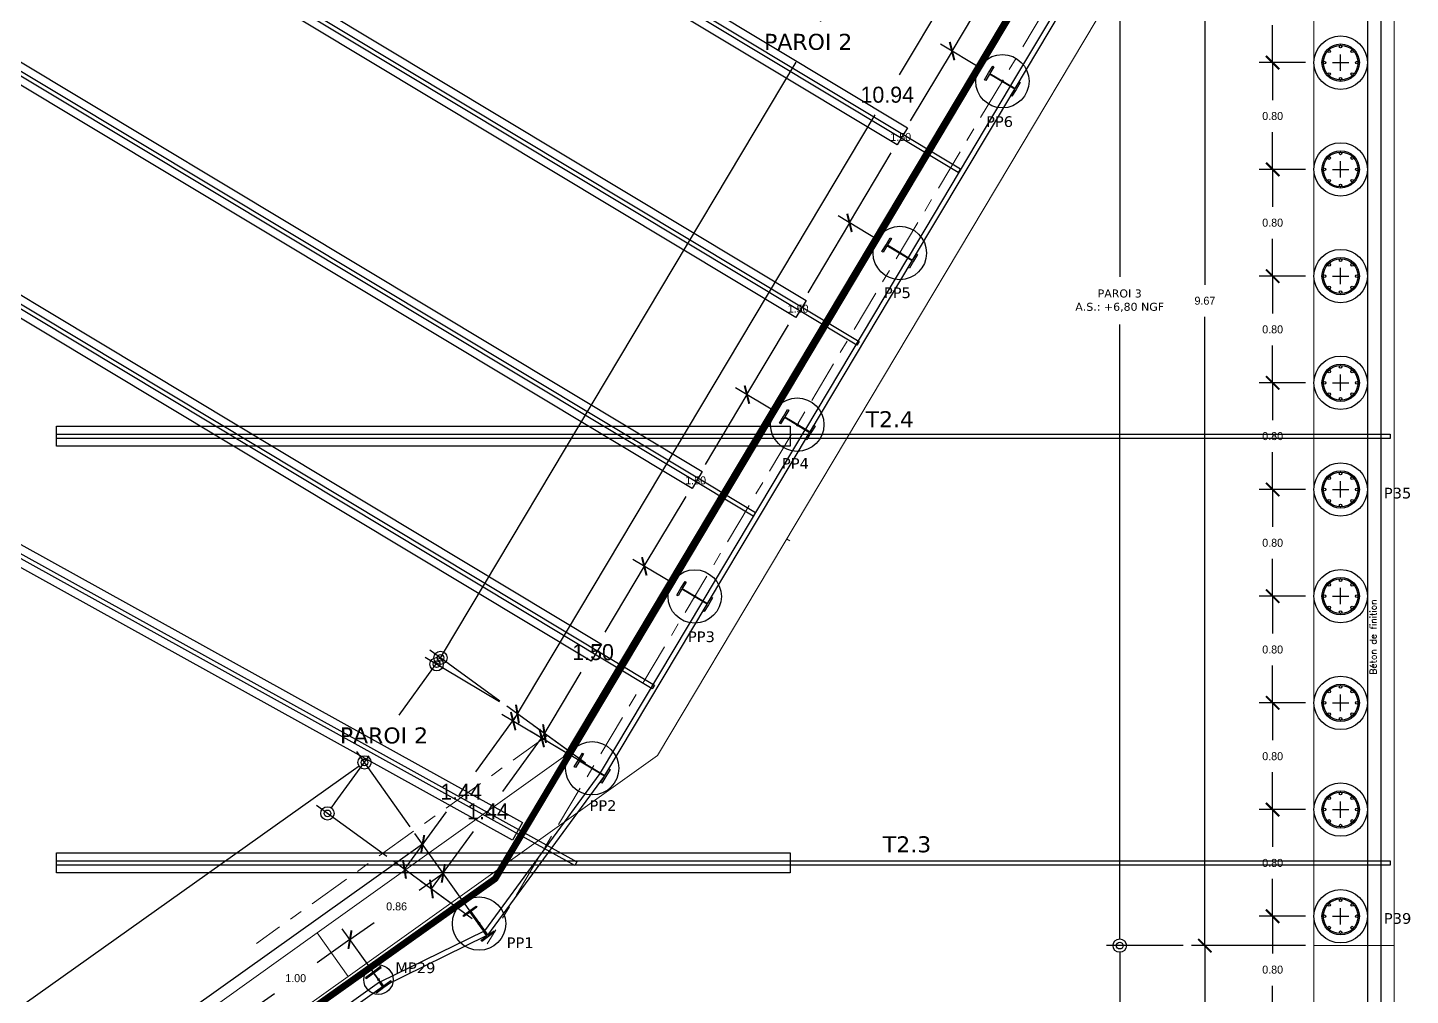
# Model space of a CAD drawing. Header units: millimetres. Extents: x -50 to 161, y 11 to 77.
# Drawn here: x -21.46 to -11.1, y 32.48 to 39.73 of the extents above; entities that cross this region are included whole.
import ezdxf

# ---------------------------------------------------------------- set-up
doc = ezdxf.new("R2010")
doc.units = ezdxf.units.MM
doc.linetypes.add('IMPORT-AXES _2_', pattern=[50.8, 31.75, -6.35, 6.35, -6.35])
doc.linetypes.add('IMPORT-Bordfosse _3_', pattern=[0.6, 0.5, -0.1])
for name, color, linetype, lineweight in [('1-Détail', 1, 'Continuous', 5), ('1-Ligne', 44, 'Continuous', 5), ('A-DETL-THIN', 151, 'Continuous', 5)]:
    doc.layers.add(name, color=color, linetype=linetype, lineweight=lineweight)
doc.layers.add('Paroi Soperco', color=7, linetype='Continuous')
doc.dimstyles.get("Standard").update_dxf_attribs({"dimtxt": 0.18, "dimasz": 0.18, "dimexe": 0.18, "dimexo": 0.0625, "dimgap": 0.09, "dimtad": 0, "dimtih": 1, "dimtoh": 1, "dimdec": 4, "dimzin": 0, "dimdsep": 46, "dimtxsty": 'Standard', "dimcen": 0.09, "dimadec": 0, "dimazin": 0, "dimtfac": 1, "dimtdec": 4, "dimtofl": 0, "dimtmove": 0, "dimatfit": 3, "dimfxl": 1, "dimtolj": 1, "dimtzin": 0, "dimarcsym": 0})

# ---------------------------------------------------------------- blocks, each defined once
blk = doc.blocks.new('_ArchTick')
at = {"color": 0, "linetype": 'ByBlock', "const_width": 0.15}
blk.add_lwpolyline([(-0.5, -0.5), (0.5, 0.5)], dxfattribs=at)
blk = doc.blocks.new('*D40')
at = {"layer": 'Paroi Soperco', "color": 0, "lineweight": -2, "transparency": 16777216}
for p, q in [((-11.881, 42.519), (-12.736, 42.519)), ((-12.636, 42.519), (-12.636, 37.803)), ((-12.636, 32.848), (-12.636, 37.563)), ((-11.881, 32.848), (-12.736, 32.848))]:
    blk.add_line(p, q, dxfattribs=at)
at = {"layer": 'Paroi Soperco', "color": 0, "lineweight": -2, "transparency": 16777216, "xscale": 0.1, "yscale": 0.1, "zscale": 0.1}
for p, rotation in [((-12.636, 42.519), 90), ((-12.636, 32.848), 270)]:
    blk.add_blockref('_ArchTick', p, dxfattribs=dict(at, rotation=rotation))
at = {"layer": 'Paroi Soperco', "color": 0, "transparency": 16777216, "insert": (-12.636, 37.683), "char_height": 0.06, "attachment_point": 5}
blk.add_mtext('\\A1;9.67', dxfattribs=at)
blk = doc.blocks.new('*D72')
at = {"layer": 'Paroi Soperco', "color": 0, "lineweight": -2, "transparency": 16777216}
for p, q in [((-11.881, 40.268), (-12.228, 40.268)), ((-12.128, 40.268), (-12.128, 39.988)), ((-12.128, 39.468), (-12.128, 39.748)), ((-11.881, 39.468), (-12.228, 39.468))]:
    blk.add_line(p, q, dxfattribs=at)
at = {"layer": 'Paroi Soperco', "color": 0, "lineweight": -2, "transparency": 16777216, "xscale": 0.1, "yscale": 0.1, "zscale": 0.1}
for p, rotation in [((-12.128, 40.268), 90), ((-12.128, 39.468), 270)]:
    blk.add_blockref('_ArchTick', p, dxfattribs=dict(at, rotation=rotation))
at = {"layer": 'Paroi Soperco', "color": 0, "transparency": 16777216, "insert": (-12.128, 39.868), "char_height": 0.06, "attachment_point": 5}
blk.add_mtext('\\A1;0.80', dxfattribs=at)
blk = doc.blocks.new('*D73')
at = {"layer": 'Paroi Soperco', "color": 0, "lineweight": -2, "transparency": 16777216}
for p, q in [((-11.881, 39.468), (-12.228, 39.468)), ((-12.128, 39.468), (-12.128, 39.188)), ((-12.128, 38.668), (-12.128, 38.948)), ((-11.881, 38.668), (-12.228, 38.668))]:
    blk.add_line(p, q, dxfattribs=at)
at = {"layer": 'Paroi Soperco', "color": 0, "lineweight": -2, "transparency": 16777216, "xscale": 0.1, "yscale": 0.1, "zscale": 0.1}
for p, rotation in [((-12.128, 39.468), 90), ((-12.128, 38.668), 270)]:
    blk.add_blockref('_ArchTick', p, dxfattribs=dict(at, rotation=rotation))
at = {"layer": 'Paroi Soperco', "color": 0, "transparency": 16777216, "insert": (-12.128, 39.068), "char_height": 0.06, "attachment_point": 5}
blk.add_mtext('\\A1;0.80', dxfattribs=at)
blk = doc.blocks.new('*D74')
at = {"layer": 'Paroi Soperco', "color": 0, "lineweight": -2, "transparency": 16777216}
for p, q in [((-11.881, 38.668), (-12.228, 38.668)), ((-12.128, 38.668), (-12.128, 38.388)), ((-12.128, 37.868), (-12.128, 38.148)), ((-11.881, 37.868), (-12.228, 37.868))]:
    blk.add_line(p, q, dxfattribs=at)
at = {"layer": 'Paroi Soperco', "color": 0, "lineweight": -2, "transparency": 16777216, "xscale": 0.1, "yscale": 0.1, "zscale": 0.1}
for p, rotation in [((-12.128, 38.668), 90), ((-12.128, 37.868), 270)]:
    blk.add_blockref('_ArchTick', p, dxfattribs=dict(at, rotation=rotation))
at = {"layer": 'Paroi Soperco', "color": 0, "transparency": 16777216, "insert": (-12.128, 38.268), "char_height": 0.06, "attachment_point": 5}
blk.add_mtext('\\A1;0.80', dxfattribs=at)
blk = doc.blocks.new('*D75')
at = {"layer": 'Paroi Soperco', "color": 0, "lineweight": -2, "transparency": 16777216}
for p, q in [((-11.881, 37.868), (-12.228, 37.868)), ((-12.128, 37.868), (-12.128, 37.588)), ((-12.128, 37.068), (-12.128, 37.348)), ((-11.881, 37.068), (-12.228, 37.068))]:
    blk.add_line(p, q, dxfattribs=at)
at = {"layer": 'Paroi Soperco', "color": 0, "lineweight": -2, "transparency": 16777216, "xscale": 0.1, "yscale": 0.1, "zscale": 0.1}
for p, rotation in [((-12.128, 37.868), 90), ((-12.128, 37.068), 270)]:
    blk.add_blockref('_ArchTick', p, dxfattribs=dict(at, rotation=rotation))
at = {"layer": 'Paroi Soperco', "color": 0, "transparency": 16777216, "insert": (-12.128, 37.468), "char_height": 0.06, "attachment_point": 5}
blk.add_mtext('\\A1;0.80', dxfattribs=at)
blk = doc.blocks.new('*D76')
at = {"layer": 'Paroi Soperco', "color": 0, "lineweight": -2, "transparency": 16777216}
for p, q in [((-11.881, 37.068), (-12.228, 37.068)), ((-12.128, 37.068), (-12.128, 36.788)), ((-12.128, 36.268), (-12.128, 36.548)), ((-11.881, 36.268), (-12.228, 36.268))]:
    blk.add_line(p, q, dxfattribs=at)
at = {"layer": 'Paroi Soperco', "color": 0, "lineweight": -2, "transparency": 16777216, "xscale": 0.1, "yscale": 0.1, "zscale": 0.1}
for p, rotation in [((-12.128, 37.068), 90), ((-12.128, 36.268), 270)]:
    blk.add_blockref('_ArchTick', p, dxfattribs=dict(at, rotation=rotation))
at = {"layer": 'Paroi Soperco', "color": 0, "transparency": 16777216, "insert": (-12.128, 36.668), "char_height": 0.06, "attachment_point": 5}
blk.add_mtext('\\A1;0.80', dxfattribs=at)
blk = doc.blocks.new('*D77')
at = {"layer": 'Paroi Soperco', "color": 0, "lineweight": -2, "transparency": 16777216}
for p, q in [((-11.881, 36.268), (-12.228, 36.268)), ((-12.128, 36.268), (-12.128, 35.988)), ((-12.128, 35.468), (-12.128, 35.748)), ((-11.881, 35.468), (-12.228, 35.468))]:
    blk.add_line(p, q, dxfattribs=at)
at = {"layer": 'Paroi Soperco', "color": 0, "lineweight": -2, "transparency": 16777216, "xscale": 0.1, "yscale": 0.1, "zscale": 0.1}
for p, rotation in [((-12.128, 36.268), 90), ((-12.128, 35.468), 270)]:
    blk.add_blockref('_ArchTick', p, dxfattribs=dict(at, rotation=rotation))
at = {"layer": 'Paroi Soperco', "color": 0, "transparency": 16777216, "insert": (-12.128, 35.868), "char_height": 0.06, "attachment_point": 5}
blk.add_mtext('\\A1;0.80', dxfattribs=at)
blk = doc.blocks.new('*D78')
at = {"layer": 'Paroi Soperco', "color": 0, "lineweight": -2, "transparency": 16777216}
for p, q in [((-11.881, 35.468), (-12.228, 35.468)), ((-12.128, 35.468), (-12.128, 35.188)), ((-12.128, 34.668), (-12.128, 34.948)), ((-11.881, 34.668), (-12.228, 34.668))]:
    blk.add_line(p, q, dxfattribs=at)
at = {"layer": 'Paroi Soperco', "color": 0, "lineweight": -2, "transparency": 16777216, "xscale": 0.1, "yscale": 0.1, "zscale": 0.1}
for p, rotation in [((-12.128, 35.468), 90), ((-12.128, 34.668), 270)]:
    blk.add_blockref('_ArchTick', p, dxfattribs=dict(at, rotation=rotation))
at = {"layer": 'Paroi Soperco', "color": 0, "transparency": 16777216, "insert": (-12.128, 35.068), "char_height": 0.06, "attachment_point": 5}
blk.add_mtext('\\A1;0.80', dxfattribs=at)
blk = doc.blocks.new('*D79')
at = {"layer": 'Paroi Soperco', "color": 0, "lineweight": -2, "transparency": 16777216}
for p, q in [((-11.881, 34.668), (-12.228, 34.668)), ((-12.128, 34.668), (-12.128, 34.388)), ((-12.128, 33.868), (-12.128, 34.148)), ((-11.881, 33.868), (-12.228, 33.868))]:
    blk.add_line(p, q, dxfattribs=at)
at = {"layer": 'Paroi Soperco', "color": 0, "lineweight": -2, "transparency": 16777216, "xscale": 0.1, "yscale": 0.1, "zscale": 0.1}
for p, rotation in [((-12.128, 34.668), 90), ((-12.128, 33.868), 270)]:
    blk.add_blockref('_ArchTick', p, dxfattribs=dict(at, rotation=rotation))
at = {"layer": 'Paroi Soperco', "color": 0, "transparency": 16777216, "insert": (-12.128, 34.268), "char_height": 0.06, "attachment_point": 5}
blk.add_mtext('\\A1;0.80', dxfattribs=at)
blk = doc.blocks.new('*D80')
at = {"layer": 'Paroi Soperco', "color": 0, "lineweight": -2, "transparency": 16777216}
for p, q in [((-11.881, 33.868), (-12.228, 33.868)), ((-12.128, 33.868), (-12.128, 33.588)), ((-12.128, 33.068), (-12.128, 33.348)), ((-11.881, 33.068), (-12.228, 33.068))]:
    blk.add_line(p, q, dxfattribs=at)
at = {"layer": 'Paroi Soperco', "color": 0, "lineweight": -2, "transparency": 16777216, "xscale": 0.1, "yscale": 0.1, "zscale": 0.1}
for p, rotation in [((-12.128, 33.868), 90), ((-12.128, 33.068), 270)]:
    blk.add_blockref('_ArchTick', p, dxfattribs=dict(at, rotation=rotation))
at = {"layer": 'Paroi Soperco', "color": 0, "transparency": 16777216, "insert": (-12.128, 33.468), "char_height": 0.06, "attachment_point": 5}
blk.add_mtext('\\A1;0.80', dxfattribs=at)
blk = doc.blocks.new('*D81')
at = {"layer": 'Paroi Soperco', "color": 0, "lineweight": -2, "transparency": 16777216}
for p, q in [((-11.881, 33.068), (-12.228, 33.068)), ((-12.128, 33.068), (-12.128, 32.788)), ((-12.128, 32.268), (-12.128, 32.548)), ((-11.881, 32.268), (-12.228, 32.268))]:
    blk.add_line(p, q, dxfattribs=at)
at = {"layer": 'Paroi Soperco', "color": 0, "lineweight": -2, "transparency": 16777216, "xscale": 0.1, "yscale": 0.1, "zscale": 0.1}
for p, rotation in [((-12.128, 33.068), 90), ((-12.128, 32.268), 270)]:
    blk.add_blockref('_ArchTick', p, dxfattribs=dict(at, rotation=rotation))
at = {"layer": 'Paroi Soperco', "color": 0, "transparency": 16777216, "insert": (-12.128, 32.668), "char_height": 0.06, "attachment_point": 5}
blk.add_mtext('\\A1;0.80', dxfattribs=at)
blk = doc.blocks.new('*D94')
at = {"layer": 'Paroi Soperco', "color": 0, "lineweight": -2, "transparency": 16777216}
for p, q in [((-11.881, 32.848), (-12.736, 32.848)), ((-12.636, 32.848), (-12.636, 28.268)), ((-12.636, 23.448), (-12.636, 28.028)), ((-11.881, 23.448), (-12.736, 23.448))]:
    blk.add_line(p, q, dxfattribs=at)
at = {"layer": 'Paroi Soperco', "color": 0, "lineweight": -2, "transparency": 16777216, "xscale": 0.1, "yscale": 0.1, "zscale": 0.1}
for p, rotation in [((-12.636, 32.848), 90), ((-12.636, 23.448), 270)]:
    blk.add_blockref('_ArchTick', p, dxfattribs=dict(at, rotation=rotation))
at = {"layer": 'Paroi Soperco', "color": 0, "transparency": 16777216, "insert": (-12.636, 28.148), "char_height": 0.06, "attachment_point": 5}
blk.add_mtext('\\A1;9.40', dxfattribs=at)
blk = doc.blocks.new('_Origin2')
at = {"color": 0, "linetype": 'ByBlock', "lineweight": -2}
blk.add_line((-0.5, 0), (-1, 0), dxfattribs=at)
for radius in [0.5, 0.25]:
    blk.add_circle((0, 0), radius, dxfattribs=at)
blk = doc.blocks.new('*D100')
at = {"layer": 'Paroi Soperco', "color": 0, "lineweight": -2, "transparency": 16777216}
for p, q in [((-12.798, 42.519), (-13.375, 42.519)), ((-13.275, 42.419), (-13.275, 37.862)), ((-13.275, 32.948), (-13.275, 37.505)), ((-12.798, 32.848), (-13.375, 32.848))]:
    blk.add_line(p, q, dxfattribs=at)
at = {"layer": 'Paroi Soperco', "color": 0, "lineweight": -2, "transparency": 16777216, "xscale": 0.1, "yscale": 0.1, "zscale": 0.1}
for p, rotation in [((-13.275, 42.519), 90), ((-13.275, 32.848), 270)]:
    blk.add_blockref('_Origin2', p, dxfattribs=dict(at, rotation=rotation))
at = {"layer": 'Paroi Soperco', "color": 0, "transparency": 16777216, "insert": (-13.275, 37.683), "char_height": 0.06, "attachment_point": 5}
blk.add_mtext('\\A1;{\\fVerdana|b0|i0|c0|p34;PAROI 3}\\P{\\fVerdana|b0|i0|c0|p34;A.S.: +6,80 NGF}', dxfattribs=at)
blk = doc.blocks.new('*D101')
at = {"layer": 'Paroi Soperco', "color": 0, "lineweight": -2, "transparency": 16777216}
for p, q in [((-12.798, 32.848), (-13.375, 32.848)), ((-13.275, 32.748), (-13.275, 28.327)), ((-13.275, 23.548), (-13.275, 27.97)), ((-12.798, 23.448), (-13.375, 23.448))]:
    blk.add_line(p, q, dxfattribs=at)
at = {"layer": 'Paroi Soperco', "color": 0, "lineweight": -2, "transparency": 16777216, "xscale": 0.1, "yscale": 0.1, "zscale": 0.1}
for p, rotation in [((-13.275, 32.848), 90), ((-13.275, 23.448), 270)]:
    blk.add_blockref('_Origin2', p, dxfattribs=dict(at, rotation=rotation))
at = {"layer": 'Paroi Soperco', "color": 0, "transparency": 16777216, "insert": (-13.275, 28.148), "char_height": 0.06, "attachment_point": 5}
blk.add_mtext('\\A1;{\\fVerdana|b0|i0|c0|p34;PAROI 3}\\P{\\fVerdana|b0|i0|c0|p34;A.S.: +9,50 NGF}', dxfattribs=at)
blk = doc.blocks.new('*D117')
at = {"layer": 'Paroi Soperco', "color": 0, "lineweight": -2, "transparency": 16777216}
for p, q in [((-18.869, 32.644), (-19.105, 32.975)), ((-19.047, 32.893), (-19.294, 32.718)), ((-19.862, 32.314), (-19.614, 32.49)), ((-19.685, 32.065), (-19.92, 32.396))]:
    blk.add_line(p, q, dxfattribs=at)
at = {"layer": 'Paroi Soperco', "color": 0, "lineweight": -2, "transparency": 16777216, "xscale": 0.1, "yscale": 0.1, "zscale": 0.1}
for p, rotation in [((-19.047, 32.893), 35.38813541617936), ((-19.862, 32.314), 215.3881354161794)]:
    blk.add_blockref('_ArchTick', p, dxfattribs=dict(at, rotation=rotation))
at = {"layer": 'Paroi Soperco', "color": 0, "transparency": 16777216, "insert": (-19.454, 32.604), "char_height": 0.06, "attachment_point": 5}
blk.add_mtext('\\A1;1.00', dxfattribs=at)
blk = doc.blocks.new('*D118')
at = {"layer": 'Paroi Soperco', "color": 0, "lineweight": -2, "transparency": 16777216}
for p, q in [((-18.347, 33.39), (-18.528, 33.262)), ((-18.115, 33.064), (-18.405, 33.472)), ((-18.869, 32.644), (-19.105, 32.975)), ((-19.047, 32.893), (-18.866, 33.022))]:
    blk.add_line(p, q, dxfattribs=at)
at = {"layer": 'Paroi Soperco', "color": 0, "lineweight": -2, "transparency": 16777216, "xscale": 0.1, "yscale": 0.1, "zscale": 0.1}
for p, rotation in [((-18.347, 33.39), 35.38813541617936), ((-19.047, 32.893), 215.3881354161794)]:
    blk.add_blockref('_ArchTick', p, dxfattribs=dict(at, rotation=rotation))
at = {"layer": 'Paroi Soperco', "color": 0, "transparency": 16777216, "insert": (-18.697, 33.142), "char_height": 0.06, "attachment_point": 5}
blk.add_mtext('\\A1;0.86', dxfattribs=at)
blk = doc.blocks.new('*D119')
at = {"layer": 'Paroi Soperco', "color": 0, "lineweight": -2, "transparency": 16777216}
for p, q in [((-18.502, 33.608), (-22.309, 30.903)), ((-18.17, 33.141), (-18.56, 33.689)), ((-26.538, 27.899), (-22.731, 30.603)), ((-26.207, 27.432), (-26.596, 27.98))]:
    blk.add_line(p, q, dxfattribs=at)
at = {"layer": 'Paroi Soperco', "color": 0, "lineweight": -2, "transparency": 16777216, "xscale": 0.1, "yscale": 0.1, "zscale": 0.1}
for p, rotation in [((-18.502, 33.608), 35.38813541617744), ((-26.538, 27.899), 215.3881354161774)]:
    blk.add_blockref('_ArchTick', p, dxfattribs=dict(at, rotation=rotation))
at = {"layer": 'Paroi Soperco', "color": 0, "transparency": 16777216, "insert": (-22.52, 30.753), "char_height": 0.12, "attachment_point": 5}
blk.add_mtext('\\A1;9.86', dxfattribs=at)
blk = doc.blocks.new('*D121')
at = {"layer": 'Paroi Soperco', "color": 0, "lineweight": -2, "transparency": 16777216}
for p, q in [((-18.596, 33.74), (-18.996, 34.304)), ((-19.02, 34.164), (-22.742, 31.52)), ((-26.893, 28.571), (-23.171, 31.215)), ((-26.632, 28.031), (-27.033, 28.595))]:
    blk.add_line(p, q, dxfattribs=at)
at = {"layer": 'Paroi Soperco', "color": 0, "lineweight": -2, "transparency": 16777216, "xscale": 0.1, "yscale": 0.1, "zscale": 0.1}
for p, rotation in [((-18.938, 34.222), 35.38813541617745), ((-26.975, 28.514), 215.3881354161774)]:
    blk.add_blockref('_Origin2', p, dxfattribs=dict(at, rotation=rotation))
at = {"layer": 'Paroi Soperco', "color": 0, "transparency": 16777216, "insert": (-22.957, 31.368), "char_height": 0.12, "attachment_point": 5}
blk.add_mtext("\\A1;{\\fVerdana|b0|i0|c0|p34;PAROI 1'}", dxfattribs=at)
blk = doc.blocks.new('*D122')
at = {"layer": 'Paroi Soperco', "color": 0, "lineweight": -2, "transparency": 16777216}
for p, q in [((-17.588, 34.438), (-17.903, 34.005)), ((-17.282, 34.215), (-17.669, 34.497)), ((-18.436, 33.273), (-18.121, 33.705)), ((-18.13, 33.05), (-18.517, 33.332))]:
    blk.add_line(p, q, dxfattribs=at)
at = {"layer": 'Paroi Soperco', "color": 0, "lineweight": -2, "transparency": 16777216, "xscale": 0.1, "yscale": 0.1, "zscale": 0.1}
for p, rotation in [((-17.588, 34.438), 53.95439883451189), ((-18.436, 33.273), 233.9543988345119)]:
    blk.add_blockref('_ArchTick', p, dxfattribs=dict(at, rotation=rotation))
at = {"layer": 'Paroi Soperco', "color": 0, "transparency": 16777216, "insert": (-18.012, 33.855), "char_height": 0.12, "attachment_point": 5}
blk.add_mtext('\\A1;1.44', dxfattribs=at)
blk = doc.blocks.new('*D123')
at = {"layer": 'Paroi Soperco', "color": 0, "lineweight": -2, "transparency": 16777216}
for p, q in [((-17.282, 34.215), (-17.871, 34.644)), ((-17.791, 34.585), (-18.105, 34.152)), ((-18.638, 33.42), (-18.324, 33.852)), ((-18.13, 33.05), (-18.719, 33.479))]:
    blk.add_line(p, q, dxfattribs=at)
at = {"layer": 'Paroi Soperco', "color": 0, "lineweight": -2, "transparency": 16777216, "xscale": 0.1, "yscale": 0.1, "zscale": 0.1}
for p, rotation in [((-17.791, 34.585), 53.95439883451189), ((-18.638, 33.42), 233.9543988345119)]:
    blk.add_blockref('_ArchTick', p, dxfattribs=dict(at, rotation=rotation))
at = {"layer": 'Paroi Soperco', "color": 0, "transparency": 16777216, "insert": (-18.214, 34.002), "char_height": 0.12, "attachment_point": 5}
blk.add_mtext('\\A1;1.44', dxfattribs=at)
blk = doc.blocks.new('*D124')
at = {"layer": 'Paroi Soperco', "color": 0, "lineweight": -2, "transparency": 16777216}
for p, q in [((-17.922, 34.681), (-18.449, 35.064)), ((-18.427, 34.925), (-18.681, 34.575)), ((-19.157, 33.921), (-18.903, 34.27)), ((-18.77, 33.516), (-19.297, 33.899))]:
    blk.add_line(p, q, dxfattribs=at)
at = {"layer": 'Paroi Soperco', "color": 0, "lineweight": -2, "transparency": 16777216, "xscale": 0.1, "yscale": 0.1, "zscale": 0.1}
for p, rotation in [((-18.368, 35.006), 53.95439883451189), ((-19.216, 33.84), 233.9543988345119)]:
    blk.add_blockref('_Origin2', p, dxfattribs=dict(at, rotation=rotation))
at = {"layer": 'Paroi Soperco', "color": 0, "transparency": 16777216, "insert": (-18.792, 34.423), "char_height": 0.12, "attachment_point": 5}
blk.add_mtext('\\A1;{\\fVerdana|b0|i0|c0|p34;PAROI 2}', dxfattribs=at)
blk = doc.blocks.new('*D125')
at = {"layer": 'Paroi Soperco', "color": 0, "lineweight": -2, "transparency": 16777216}
for p, q in [((-16.84, 35.692), (-17.135, 35.198)), ((-16.619, 35.56), (-16.925, 35.743)), ((-17.609, 34.404), (-17.314, 34.898)), ((-17.388, 34.272), (-17.695, 34.455))]:
    blk.add_line(p, q, dxfattribs=at)
at = {"layer": 'Paroi Soperco', "color": 0, "lineweight": -2, "transparency": 16777216, "xscale": 0.1, "yscale": 0.1, "zscale": 0.1}
for p, rotation in [((-16.84, 35.692), 59.15457815352037), ((-17.609, 34.404), 239.1545781535203)]:
    blk.add_blockref('_ArchTick', p, dxfattribs=dict(at, rotation=rotation))
at = {"layer": 'Paroi Soperco', "color": 0, "transparency": 16777216, "insert": (-17.224, 35.048), "char_height": 0.12, "attachment_point": 5}
blk.add_mtext('\\A1;1.50', dxfattribs=at)
blk = doc.blocks.new('*D126')
at = {"layer": 'Paroi Soperco', "color": 0, "lineweight": -2, "transparency": 16777216}
for p, q in [((-15.85, 36.847), (-16.156, 37.031)), ((-16.07, 36.979), (-16.383, 36.456)), ((-16.84, 35.692), (-16.527, 36.216)), ((-16.619, 35.56), (-16.925, 35.743))]:
    blk.add_line(p, q, dxfattribs=at)
at = {"layer": 'Paroi Soperco', "color": 0, "lineweight": -2, "transparency": 16777216, "xscale": 0.1, "yscale": 0.1, "zscale": 0.1}
for p, rotation in [((-16.07, 36.979), 59.15457815352036), ((-16.84, 35.692), 239.1545781535203)]:
    blk.add_blockref('_ArchTick', p, dxfattribs=dict(at, rotation=rotation))
at = {"layer": 'Paroi Soperco', "color": 0, "transparency": 16777216, "insert": (-16.455, 36.336), "char_height": 0.06, "attachment_point": 5}
blk.add_mtext('\\A1;1.50', dxfattribs=at)
blk = doc.blocks.new('*D127')
at = {"layer": 'Paroi Soperco', "color": 0, "lineweight": -2, "transparency": 16777216}
for p, q in [((-15.301, 38.267), (-15.614, 37.743)), ((-15.08, 38.135), (-15.387, 38.319)), ((-16.07, 36.979), (-15.758, 37.503)), ((-15.85, 36.847), (-16.156, 37.031))]:
    blk.add_line(p, q, dxfattribs=at)
at = {"layer": 'Paroi Soperco', "color": 0, "lineweight": -2, "transparency": 16777216, "xscale": 0.1, "yscale": 0.1, "zscale": 0.1}
for p, rotation in [((-15.301, 38.267), 59.15457815352036), ((-16.07, 36.979), 239.1545781535203)]:
    blk.add_blockref('_ArchTick', p, dxfattribs=dict(at, rotation=rotation))
at = {"layer": 'Paroi Soperco', "color": 0, "transparency": 16777216, "insert": (-15.686, 37.623), "char_height": 0.06, "attachment_point": 5}
blk.add_mtext('\\A1;1.50', dxfattribs=at)
blk = doc.blocks.new('*D128')
at = {"layer": 'Paroi Soperco', "color": 0, "lineweight": -2, "transparency": 16777216}
for p, q in [((-14.532, 39.555), (-14.845, 39.031)), ((-14.311, 39.423), (-14.618, 39.606)), ((-15.301, 38.267), (-14.989, 38.791)), ((-15.08, 38.135), (-15.387, 38.319))]:
    blk.add_line(p, q, dxfattribs=at)
at = {"layer": 'Paroi Soperco', "color": 0, "lineweight": -2, "transparency": 16777216, "xscale": 0.1, "yscale": 0.1, "zscale": 0.1}
for p, rotation in [((-14.532, 39.555), 59.15457815352036), ((-15.301, 38.267), 239.1545781535203)]:
    blk.add_blockref('_ArchTick', p, dxfattribs=dict(at, rotation=rotation))
at = {"layer": 'Paroi Soperco', "color": 0, "transparency": 16777216, "insert": (-14.917, 38.911), "char_height": 0.06, "attachment_point": 5}
blk.add_mtext('\\A1;1.50', dxfattribs=at)
blk = doc.blocks.new('*D129')
at = {"layer": 'Paroi Soperco', "color": 0, "lineweight": -2, "transparency": 16777216}
for p, q in [((-13.542, 40.711), (-13.849, 40.894)), ((-13.763, 40.843), (-14.076, 40.319)), ((-14.532, 39.555), (-14.219, 40.079)), ((-14.311, 39.423), (-14.618, 39.606))]:
    blk.add_line(p, q, dxfattribs=at)
at = {"layer": 'Paroi Soperco', "color": 0, "lineweight": -2, "transparency": 16777216, "xscale": 0.1, "yscale": 0.1, "zscale": 0.1}
for p, rotation in [((-13.763, 40.843), 59.15457815352036), ((-14.532, 39.555), 239.1545781535203)]:
    blk.add_blockref('_ArchTick', p, dxfattribs=dict(at, rotation=rotation))
at = {"layer": 'Paroi Soperco', "color": 0, "transparency": 16777216, "insert": (-14.148, 40.199), "char_height": 0.06, "attachment_point": 5}
blk.add_mtext('\\A1;1.50', dxfattribs=at)
blk = doc.blocks.new('*D133')
at = {"layer": 'Paroi Soperco', "color": 0, "lineweight": -2, "transparency": 16777216}
for p, q in [((-11.676, 43.603), (-12.299, 43.975)), ((-12.213, 43.924), (-14.929, 39.377)), ((-17.823, 34.531), (-15.108, 39.077)), ((-17.285, 34.21), (-17.909, 34.582))]:
    blk.add_line(p, q, dxfattribs=at)
at = {"layer": 'Paroi Soperco', "color": 0, "lineweight": -2, "transparency": 16777216, "xscale": 0.1, "yscale": 0.1, "zscale": 0.1}
for p, rotation in [((-12.213, 43.924), 59.15457815352034), ((-17.823, 34.531), 239.1545781535203)]:
    blk.add_blockref('_ArchTick', p, dxfattribs=dict(at, rotation=rotation))
at = {"layer": 'Paroi Soperco', "color": 0, "transparency": 16777216, "insert": (-15.018, 39.227), "char_height": 0.12, "attachment_point": 5}
blk.add_mtext('\\A1;10.94', dxfattribs=at)
blk = doc.blocks.new('*D134')
at = {"layer": 'Paroi Soperco', "color": 0, "lineweight": -2, "transparency": 16777216}
for p, q in [((-12.353, 44.007), (-12.911, 44.34)), ((-12.876, 44.203), (-15.52, 39.776)), ((-18.346, 35.044), (-15.702, 39.471)), ((-17.925, 34.676), (-18.483, 35.009))]:
    blk.add_line(p, q, dxfattribs=at)
at = {"layer": 'Paroi Soperco', "color": 0, "lineweight": -2, "transparency": 16777216, "xscale": 0.1, "yscale": 0.1, "zscale": 0.1}
for p, rotation in [((-12.825, 44.289), 59.15674798811275), ((-18.397, 34.958), 239.1567479881127)]:
    blk.add_blockref('_Origin2', p, dxfattribs=dict(at, rotation=rotation))
at = {"layer": 'Paroi Soperco', "color": 0, "transparency": 16777216, "insert": (-15.611, 39.623), "char_height": 0.12, "attachment_point": 5}
blk.add_mtext('\\A1;{\\fVerdana|b0|i0|c0|p34;PAROI 2}', dxfattribs=at)

msp = doc.modelspace()

# ---------------------------------------------------------------- linework, layer by layer
at = {"layer": '1-Détail'}
msp.add_lwpolyline([(-19.061, 32.618), (-19.293, 32.944)], dxfattribs=at)
at = {"layer": '1-Ligne'}
msp.add_line((-15.748, 35.883), (-15.773, 35.897), dxfattribs=at)
at = {"layer": 'A-DETL-THIN'}
for p, q in [((-11.818, 43.689), (-17.449, 34.26)), ((-16.742, 34.273), (-11.818, 42.519)), ((-11.818, 42.519), (-11.818, 32.848)), ((-11.218, 32.848), (-11.218, 42.519)), ((-17.449, 34.26), (-19.293, 32.944)), ((-19.061, 32.618), (-16.742, 34.273)), ((-19.293, 32.944), (-25.934, 28.204)), ((-19.061, 32.618), (-19.293, 32.944)), ((-11.818, 32.848), (-11.818, 23.448)), ((-11.818, 32.848), (-11.218, 32.848)), ((-11.218, 23.448), (-11.218, 32.848)), ((-25.626, 27.932), (-19.061, 32.618))]:
    msp.add_line(p, q, dxfattribs=at)
at = {"layer": 'A-DETL-THIN', "color": 30, "linetype": 'IMPORT-AXES _2_', "ltscale": 0.01, "true_color": 0xf26722}
for p, q in [((-11.622, 43.571), (-18.017, 32.862)), ((-17.565, 34.423), (-19.748, 32.865))]:
    msp.add_line(p, q, dxfattribs=at)
at = {"layer": 'Paroi Soperco', "color": 5}
for p, q in [((-11.418, 58.868), (-11.418, 23.248)), ((-11.318, 58.768), (-11.318, 23.348))]:
    msp.add_line(p, q, dxfattribs=at)
at = {"layer": 'Paroi Soperco', "color": 3}
for p, q in [((-11.618, 39.407), (-11.618, 39.53)), ((-11.679, 39.468), (-11.557, 39.468)), ((-11.618, 38.607), (-11.618, 38.73)), ((-11.679, 38.668), (-11.557, 38.668)), ((-11.679, 37.868), (-11.557, 37.868)), ((-11.618, 37.807), (-11.618, 37.93)), ((-11.618, 37.007), (-11.618, 37.13)), ((-11.679, 37.068), (-11.557, 37.068)), ((-11.618, 36.207), (-11.618, 36.33)), ((-11.679, 36.268), (-11.557, 36.268)), ((-11.679, 35.468), (-11.557, 35.468)), ((-11.618, 35.407), (-11.618, 35.53)), ((-11.679, 34.668), (-11.557, 34.668)), ((-11.618, 34.607), (-11.618, 34.73)), ((-11.618, 33.807), (-11.618, 33.93)), ((-11.679, 33.868), (-11.557, 33.868)), ((-11.618, 33.007), (-11.618, 33.13)), ((-11.679, 33.068), (-11.557, 33.068))]:
    msp.add_line(p, q, dxfattribs=at)
at = {"layer": 'Paroi Soperco'}
for p, q in [((-14.145, 39.323), (-14.165, 39.335)), ((-14.149, 39.339), (-14.161, 39.319)), ((-14.914, 38.035), (-14.934, 38.047)), ((-14.918, 38.051), (-14.93, 38.032)), ((-15.683, 36.748), (-15.703, 36.76)), ((-15.687, 36.763), (-15.699, 36.744)), ((-16.452, 35.46), (-16.472, 35.472)), ((-16.456, 35.476), (-16.468, 35.456)), ((-17.221, 34.172), (-17.241, 34.184)), ((-17.225, 34.188), (-17.237, 34.168)), ((-18.07, 33.02), (-18.088, 33.006)), ((-18.072, 33.003), (-18.086, 33.022)), ((-18.825, 32.599), (-18.841, 32.587)), ((-18.828, 32.586), (-18.838, 32.599))]:
    msp.add_line(p, q, dxfattribs=at)
at = {"layer": 'Paroi Soperco', "color": 217, "linetype": 'IMPORT-Bordfosse _3_', "true_color": 0x93278f, "const_width": 0.05}
msp.add_lwpolyline([(-41.621, 28.431), (-28.597, 24.46), (-28.67, 25.736), (-17.958, 33.35), (-11.56, 44.077), (-12.859, 59.261), (-15.257, 74.842), (-49.75, 76.797), (-48.078, 63.461)], close=True, dxfattribs=at)
at = {"layer": 'Paroi Soperco', "color": 251, "true_color": 0x636466}
for points in [[(-22.581, 43.615), (-14.867, 38.98), (-14.944, 38.851), (-22.659, 43.486), (-22.581, 43.615)], [(-24.12, 41.039), (-16.405, 36.404), (-16.482, 36.275), (-24.197, 40.911), (-24.12, 41.039)], [(-25.628, 38.131), (-17.754, 33.771), (-17.827, 33.64), (-25.7, 38), (-25.628, 38.131)]]:
    msp.add_lwpolyline(points, dxfattribs=at)
at = {"layer": 'Paroi Soperco', "color": 252, "true_color": 0x939598}
for points in [[(-22.612, 43.564), (-14.469, 38.671), (-14.485, 38.644), (-22.628, 43.537), (-22.612, 43.564)], [(-24.15, 40.989), (-16.007, 36.096), (-16.024, 36.068), (-24.167, 40.961), (-24.15, 40.989)], [(-25.656, 38.079), (-17.345, 33.477), (-17.361, 33.449), (-25.672, 38.051), (-25.656, 38.079)]]:
    msp.add_lwpolyline(points, dxfattribs=at)
at = {"layer": 'Paroi Soperco', "color": 9, "true_color": 0xc7c8ca}
for points in [[(-22.477, 41.804), (-15.627, 37.686), (-15.704, 37.558), (-22.555, 41.676), (-22.477, 41.804)], [(-22.508, 41.754), (-15.229, 37.378), (-15.245, 37.351), (-22.524, 41.726), (-22.508, 41.754)], [(-24.013, 39.227), (-17.162, 35.109), (-17.239, 34.98), (-24.09, 39.098), (-24.013, 39.227)], [(-24.043, 39.176), (-16.764, 34.801), (-16.78, 34.773), (-24.059, 39.149), (-24.043, 39.176)], [(-21.247, 36.743), (-15.747, 36.743), (-15.747, 36.593), (-21.247, 36.593), (-21.247, 36.743)], [(-21.247, 36.683), (-11.247, 36.683), (-11.247, 36.651), (-21.247, 36.651), (-21.247, 36.683)], [(-21.247, 33.543), (-15.747, 33.543), (-15.747, 33.393), (-21.247, 33.393), (-21.247, 33.543)], [(-21.247, 33.483), (-11.247, 33.483), (-11.247, 33.451), (-21.247, 33.451), (-21.247, 33.483)]]:
    msp.add_lwpolyline(points, dxfattribs=at)
at = {"layer": 'Paroi Soperco', "color": 23}
for points in [[(-14.059, 39.275), (-13.293, 40.558), (-13.327, 40.578), (-14.093, 39.296), (-14.059, 39.275)], [(-14.828, 37.987), (-14.062, 39.27), (-14.096, 39.291), (-14.862, 38.008), (-14.828, 37.987)], [(-15.597, 36.7), (-14.831, 37.982), (-14.865, 38.003), (-15.631, 36.72), (-15.597, 36.7)], [(-16.366, 35.412), (-15.6, 36.694), (-15.635, 36.715), (-16.401, 35.432), (-16.366, 35.412)], [(-17.135, 34.124), (-16.369, 35.407), (-16.404, 35.427), (-17.17, 34.144), (-17.135, 34.124)], [(-18.012, 32.926), (-17.138, 34.119), (-17.173, 34.139), (-18.037, 32.959), (-18.012, 32.926)], [(-18.795, 32.545), (-18.022, 32.923), (-18.045, 32.955), (-18.819, 32.578), (-18.795, 32.545)], [(-19.61, 31.966), (-18.802, 32.542), (-18.825, 32.575), (-19.633, 31.998), (-19.61, 31.966)]]:
    msp.add_lwpolyline(points, dxfattribs=at)
at = {"layer": 'Paroi Soperco'}
for points in [[(-14.289, 39.34), (-14.258, 39.391), (-14.227, 39.442), (-14.218, 39.437), (-14.248, 39.388), (-14.059, 39.275), (-14.03, 39.324), (-14.021, 39.319), (-14.052, 39.267), (-14.083, 39.216), (-14.091, 39.221), (-14.062, 39.27), (-14.251, 39.383), (-14.28, 39.334), (-14.289, 39.34)], [(-15.058, 38.052), (-15.027, 38.103), (-14.996, 38.155), (-14.987, 38.15), (-15.017, 38.101), (-14.828, 37.987), (-14.799, 38.036), (-14.79, 38.031), (-14.821, 37.98), (-14.852, 37.928), (-14.861, 37.933), (-14.831, 37.982), (-15.02, 38.096), (-15.049, 38.047), (-15.058, 38.052)], [(-15.827, 36.764), (-15.796, 36.815), (-15.765, 36.867), (-15.756, 36.862), (-15.786, 36.813), (-15.597, 36.7), (-15.568, 36.748), (-15.559, 36.743), (-15.59, 36.692), (-15.621, 36.64), (-15.63, 36.646), (-15.6, 36.694), (-15.789, 36.808), (-15.818, 36.759), (-15.827, 36.764)], [(-16.596, 35.476), (-16.565, 35.528), (-16.534, 35.579), (-16.525, 35.574), (-16.555, 35.525), (-16.366, 35.412), (-16.337, 35.461), (-16.328, 35.455), (-16.359, 35.404), (-16.39, 35.353), (-16.399, 35.358), (-16.369, 35.407), (-16.558, 35.52), (-16.587, 35.471), (-16.596, 35.476)], [(-17.365, 34.188), (-17.334, 34.24), (-17.303, 34.291), (-17.295, 34.286), (-17.324, 34.237), (-17.135, 34.124), (-17.106, 34.173), (-17.097, 34.168), (-17.128, 34.116), (-17.159, 34.065), (-17.168, 34.07), (-17.138, 34.119), (-17.327, 34.232), (-17.356, 34.183), (-17.365, 34.188)], [(-18.198, 33.075), (-18.15, 33.11), (-18.101, 33.145), (-18.095, 33.137), (-18.141, 33.104), (-18.012, 32.926), (-17.966, 32.959), (-17.96, 32.951), (-18.009, 32.916), (-18.057, 32.88), (-18.063, 32.889), (-18.017, 32.922), (-18.146, 33.1), (-18.192, 33.067), (-18.198, 33.075)], [(-18.818, 32.691), (-18.874, 32.649), (-18.931, 32.608), (-18.926, 32.601), (-18.871, 32.641), (-18.799, 32.542), (-18.853, 32.502), (-18.848, 32.495), (-18.792, 32.536), (-18.735, 32.578), (-18.74, 32.585), (-18.795, 32.545), (-18.867, 32.644), (-18.813, 32.684), (-18.818, 32.691)]]:
    msp.add_lwpolyline(points, dxfattribs=at)
at = {"layer": 'Paroi Soperco', "color": 3}
for centre, radius in [((-11.618, 39.468), 0.2), ((-11.618, 39.468), 0.14), ((-11.618, 39.468), 0.13), ((-11.703, 39.553), 0.01), ((-11.618, 39.588), 0.01), ((-11.533, 39.553), 0.01), ((-11.738, 39.468), 0.01), ((-11.498, 39.468), 0.01), ((-11.703, 39.383), 0.01), ((-11.618, 39.348), 0.01), ((-11.533, 39.383), 0.01), ((-11.618, 38.668), 0.2), ((-11.618, 38.668), 0.14), ((-11.618, 38.668), 0.13), ((-11.618, 38.788), 0.01), ((-11.738, 38.668), 0.01), ((-11.703, 38.753), 0.01), ((-11.533, 38.753), 0.01), ((-11.498, 38.668), 0.01), ((-11.703, 38.583), 0.01), ((-11.533, 38.583), 0.01), ((-11.618, 38.548), 0.01), ((-11.618, 37.868), 0.2), ((-11.618, 37.868), 0.14), ((-11.618, 37.868), 0.13), ((-11.703, 37.953), 0.01), ((-11.618, 37.988), 0.01), ((-11.533, 37.953), 0.01), ((-11.738, 37.868), 0.01), ((-11.498, 37.868), 0.01), ((-11.703, 37.783), 0.01), ((-11.618, 37.748), 0.01), ((-11.533, 37.783), 0.01), ((-11.618, 37.068), 0.2), ((-11.618, 37.068), 0.14), ((-11.618, 37.068), 0.13), ((-11.703, 37.153), 0.01), ((-11.618, 37.188), 0.01), ((-11.533, 37.153), 0.01), ((-11.738, 37.068), 0.01), ((-11.498, 37.068), 0.01), ((-11.703, 36.983), 0.01), ((-11.618, 36.948), 0.01), ((-11.533, 36.983), 0.01), ((-11.618, 36.268), 0.2), ((-11.618, 36.268), 0.14), ((-11.618, 36.268), 0.13), ((-11.618, 36.388), 0.01), ((-11.703, 36.353), 0.01), ((-11.533, 36.353), 0.01), ((-11.738, 36.268), 0.01), ((-11.703, 36.183), 0.01), ((-11.533, 36.183), 0.01), ((-11.498, 36.268), 0.01), ((-11.618, 36.148), 0.01), ((-11.618, 35.468), 0.2), ((-11.618, 35.468), 0.14), ((-11.618, 35.468), 0.13), ((-11.618, 35.588), 0.01), ((-11.738, 35.468), 0.01), ((-11.703, 35.553), 0.01), ((-11.533, 35.553), 0.01), ((-11.498, 35.468), 0.01), ((-11.703, 35.383), 0.01), ((-11.618, 35.348), 0.01), ((-11.533, 35.383), 0.01), ((-11.618, 34.668), 0.2), ((-11.618, 34.668), 0.14), ((-11.618, 34.668), 0.13), ((-11.703, 34.753), 0.01), ((-11.618, 34.788), 0.01), ((-11.533, 34.753), 0.01), ((-11.738, 34.668), 0.01), ((-11.498, 34.668), 0.01), ((-11.703, 34.583), 0.01), ((-11.618, 34.548), 0.01), ((-11.533, 34.583), 0.01), ((-11.618, 33.868), 0.2), ((-11.618, 33.868), 0.14), ((-11.618, 33.868), 0.13), ((-11.703, 33.953), 0.01), ((-11.618, 33.988), 0.01), ((-11.533, 33.953), 0.01), ((-11.738, 33.868), 0.01), ((-11.498, 33.868), 0.01), ((-11.703, 33.783), 0.01), ((-11.618, 33.748), 0.01), ((-11.533, 33.783), 0.01), ((-11.618, 33.068), 0.2), ((-11.618, 33.068), 0.14), ((-11.618, 33.068), 0.13), ((-11.618, 33.188), 0.01), ((-11.738, 33.068), 0.01), ((-11.703, 33.153), 0.01), ((-11.533, 33.153), 0.01), ((-11.498, 33.068), 0.01), ((-11.703, 32.983), 0.01), ((-11.533, 32.983), 0.01), ((-11.618, 32.948), 0.01)]:
    msp.add_circle(centre, radius, dxfattribs=at)
at = {"layer": 'Paroi Soperco'}
for centre, radius in [((-14.155, 39.329), 0.2), ((-14.924, 38.041), 0.2), ((-15.693, 36.754), 0.2), ((-16.462, 35.466), 0.2), ((-17.231, 34.178), 0.2), ((-18.079, 33.013), 0.2), ((-18.833, 32.593), 0.11)]:
    msp.add_circle(centre, radius, dxfattribs=at)

# ---------------------------------------------------------------- texts
at = {"layer": 'Paroi Soperco', "attachment_point": 1}
for s, insert, char_height in [('{\\fVerdana|b0|i0|c0|p34;PP6}', (-14.277, 39.066), 0.08), ('{\\fVerdana|b0|i0|c0|p34;PP5}', (-15.043, 37.783), 0.08), ('{\\fVerdana|b0|i0|c0|p34;T2.4}', (-15.18, 36.855), 0.12), ('{\\fVerdana|b0|i0|c0|p34;PP4}', (-15.808, 36.503), 0.08), ('{\\fVerdana|b0|i0|c0|p34;PP3}', (-16.513, 35.204), 0.08), ('{\\fVerdana|b0|i0|c0|p34;PP2}', (-17.251, 33.938), 0.08), ('{\\fVerdana|b0|i0|c0|p34;T2.3}', (-15.051, 33.668), 0.12), ('{\\fVerdana|b0|i0|c0|p34;PP1}', (-17.872, 32.91), 0.08), ('{\\fVerdana|b0|i0|c0|p34;MP29}', (-18.707, 32.722), 0.08)]:
    msp.add_mtext_dynamic_manual_height_columns(s, width=0.51632, gutter_width=1, heights=[0], dxfattribs=dict(at, insert=insert, char_height=char_height))
at = {"layer": 'Paroi Soperco', "color": 3, "char_height": 0.08, "attachment_point": 1}
for s, insert in [('{\\fVerdana|b0|i0|c0|p34;P35}', (-11.294, 36.281)), ('{\\fVerdana|b0|i0|c0|p34;P39}', (-11.294, 33.092))]:
    msp.add_mtext_dynamic_manual_height_columns(s, width=0.51632, gutter_width=1, heights=[0], dxfattribs=dict(at, insert=insert))
at = {"layer": 'Paroi Soperco', "insert": (-11.399, 34.88), "char_height": 0.05, "attachment_point": 1, "rotation": 90}
msp.add_mtext_dynamic_manual_height_columns('{\\Fsimplex|c0;Béton de finition}', width=1.02448, gutter_width=1, heights=[0], dxfattribs=at)

# ---------------------------------------------------------------- dimensions: what is measured, and where the dimension line sits
at = {"layer": 'Paroi Soperco', "color": 4, "true_color": 0x00ffff}
for p1, p2, distance, picture, middle in [((-17.871, 34.644), (-12.299, 43.975), 0.612, '*D134', (-15.611, 39.623)), ((-18.719, 33.479), (-17.871, 34.644), 0.615, '*D124', (-18.792, 34.423))]:
    dim = msp.add_aligned_dim(p1=p1, p2=p2, distance=distance, text='{\\fVerdana|b0|i0|c0|p34;PAROI 2}', dimstyle='Standard', override={"dimtxt": 0.12, "dimasz": 0.1, "dimexe": 0.1, "dimdec": 2, "dimblk1": 'Origin2', "dimblk2": 'Origin2', "dimsah": 1}, dxfattribs=at)
    dim.commit()
    dim.dimension.update_dxf_attribs({"geometry": picture, "text_midpoint": middle})
at = {"layer": 'Paroi Soperco', "color": 1}
for p1, p2, distance, picture, middle in [((-17.231, 34.178), (-11.622, 43.571), 0.689, '*D133', (-15.018, 39.227)), ((-17.334, 34.24), (-16.565, 35.528), 0.32, '*D125', (-17.224, 35.048)), ((-18.079, 33.013), (-17.231, 34.178), 0.692, '*D123', (-18.214, 34.002)), ((-18.079, 33.013), (-17.231, 34.178), 0.442, '*D122', (-18.012, 33.855)), ((-26.17, 27.381), (-18.134, 33.09), 0.636, '*D119', (-22.52, 30.753))]:
    dim = msp.add_aligned_dim(p1=p1, p2=p2, distance=distance, dimstyle='Standard', override={"dimtxt": 0.12, "dimasz": 0.1, "dimexe": 0.1, "dimdec": 2, "dimblk1": 'ArchTick', "dimblk2": 'ArchTick', "dimsah": 1}, dxfattribs=at)
    dim.commit()
    dim.dimension.update_dxf_attribs({"geometry": picture, "text_midpoint": middle})
at = {"layer": 'Paroi Soperco', "color": 3}
for base, p1, p2, text, picture, middle in [((-13.275, 32.848), (-12.736, 42.519), (-12.736, 32.848), '{\\fVerdana|b0|i0|c0|p34;PAROI 3}\\P{\\fVerdana|b0|i0|c0|p34;A.S.: +6,80 NGF}', '*D100', (-13.275, 37.683)), ((-13.275, 23.448), (-12.736, 32.848), (-12.736, 23.448), '{\\fVerdana|b0|i0|c0|p34;PAROI 3}\\P{\\fVerdana|b0|i0|c0|p34;A.S.: +9,50 NGF}', '*D101', (-13.275, 28.148))]:
    dim = msp.add_linear_dim(base=base, p1=p1, p2=p2, angle=90, text=text, dimstyle='Standard', override={"dimtxt": 0.06, "dimasz": 0.1, "dimexe": 0.1, "dimdec": 2, "dimblk1": 'Origin2', "dimblk2": 'Origin2', "dimsah": 1}, dxfattribs=at)
    dim.commit()
    dim.dimension.update_dxf_attribs({"geometry": picture, "text_midpoint": middle})
at = {"layer": 'Paroi Soperco', "color": 1}
for base, p1, p2, angle, picture, middle in [((-12.636, 32.848), (-11.818, 42.519), (-11.818, 32.848), 90, '*D40', (-12.636, 37.683)), ((-13.763, 40.843), (-14.258, 39.391), (-13.489, 40.679), 239.1546, '*D129', (-14.148, 40.199)), ((-12.128, 39.468), (-11.818, 40.268), (-11.818, 39.468), 90, '*D72', (-12.128, 39.868)), ((-14.532, 39.555), (-15.027, 38.103), (-14.258, 39.391), 239.1546, '*D128', (-14.917, 38.911)), ((-12.128, 38.668), (-11.818, 39.468), (-11.818, 38.668), 90, '*D73', (-12.128, 39.068)), ((-12.128, 37.868), (-11.818, 38.668), (-11.818, 37.868), 90, '*D74', (-12.128, 38.268)), ((-15.301, 38.267), (-15.796, 36.815), (-15.027, 38.103), 239.1546, '*D127', (-15.686, 37.623)), ((-12.128, 37.068), (-11.818, 37.868), (-11.818, 37.068), 90, '*D75', (-12.128, 37.468)), ((-12.128, 36.268), (-11.818, 37.068), (-11.818, 36.268), 90, '*D76', (-12.128, 36.668)), ((-16.07, 36.979), (-16.565, 35.528), (-15.796, 36.815), 239.1546, '*D126', (-16.455, 36.336)), ((-12.128, 35.468), (-11.818, 36.268), (-11.818, 35.468), 90, '*D77', (-12.128, 35.868)), ((-12.128, 34.668), (-11.818, 35.468), (-11.818, 34.668), 90, '*D78', (-12.128, 35.068)), ((-12.128, 33.868), (-11.818, 34.668), (-11.818, 33.868), 90, '*D79', (-12.128, 34.268)), ((-12.128, 33.068), (-11.818, 33.868), (-11.818, 33.068), 90, '*D80', (-12.128, 33.468)), ((-18.347, 33.39), (-18.833, 32.593), (-18.079, 33.013), 215.3881, '*D118', (-18.697, 33.142)), ((-12.128, 32.268), (-11.818, 33.068), (-11.818, 32.268), 90, '*D81', (-12.128, 32.668)), ((-19.047, 32.893), (-19.648, 32.014), (-18.833, 32.593), 215.3881, '*D117', (-19.454, 32.604)), ((-12.636, 23.448), (-11.818, 32.848), (-11.818, 23.448), 90, '*D94', (-12.636, 28.148))]:
    dim = msp.add_linear_dim(base=base, p1=p1, p2=p2, angle=angle, dimstyle='Standard', override={"dimtxt": 0.06, "dimasz": 0.1, "dimexe": 0.1, "dimdec": 2, "dimblk1": 'ArchTick', "dimblk2": 'ArchTick', "dimsah": 1}, dxfattribs=at)
    dim.commit()
    dim.dimension.update_dxf_attribs({"geometry": picture, "text_midpoint": middle})
at = {"layer": 'Paroi Soperco', "color": 30, "true_color": 0xff8000}
dim = msp.add_aligned_dim(p1=(-26.596, 27.98), p2=(-18.56, 33.689), distance=0.654, text="{\\fVerdana|b0|i0|c0|p34;PAROI 1'}", dimstyle='Standard', override={"dimtxt": 0.12, "dimasz": 0.1, "dimexe": 0.1, "dimdec": 2, "dimblk1": 'Origin2', "dimblk2": 'Origin2', "dimsah": 1}, dxfattribs=at)
dim.commit()
dim.dimension.update_dxf_attribs({"geometry": '*D121', "text_midpoint": (-22.957, 31.368)})

doc.saveas('drawing.dxf')
